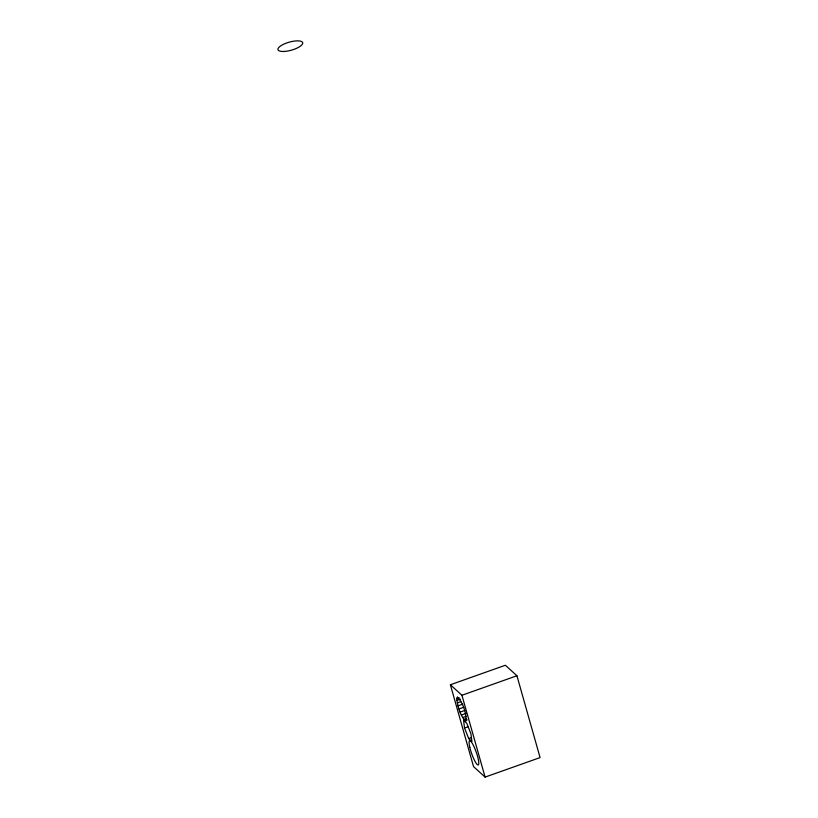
<?xml version="1.0" encoding="UTF-8"?>
<svg xmlns="http://www.w3.org/2000/svg" width="818" height="818" viewBox="0 0 818 818"><rect width="100%" height="100%" fill="white"/><g stroke="black" fill="none" stroke-linecap="round" stroke-linejoin="round"><path stroke-width="1.23" d="M456.7 698.511L457.436 696.936C463.162 703.02 466.096 712.478 466.188 720.801L465.667 721.19C459.931 715.433 457.783 706.425 456.7 698.511L459.092 697.662M450.391 684.758L505.371 665.249L516.925 675.76L540.074 757.591L485.094 777.1L473.54 766.589L450.391 684.758L461.935 695.269L485.094 777.1M461.935 695.269L516.925 675.76M456.822 700.413L460.401 699.145M457.262 702.907L460.851 701.639M457.998 705.832L462.784 704.134M458.98 708.961L463.755 707.263M460.125 712.11L464.91 710.413M461.383 715.044L466.158 713.347M462.64 717.57L466.229 716.292M463.826 719.513L466.219 718.664M464.859 720.75L467.252 719.901M464.542 728.02L463.561 720.361L466.761 723.276L470.933 733.838L471.914 741.497L468.714 738.582L464.542 728.02L468.008 726.793M468.714 738.582L471.035 737.764M284.429 51.442A12.843 4.162 -15.8 0 0 302.732 42.935A12.843 4.162 -15.8 0 0 283.815 44.141A12.843 4.162 -15.8 0 0 284.429 51.442M469.818 747.427A12.843 2.403 70.5 0 0 478.223 764.953A12.843 2.403 70.5 0 0 473.786 746.159A12.843 2.403 70.5 0 0 469.818 747.427"/></g></svg>
